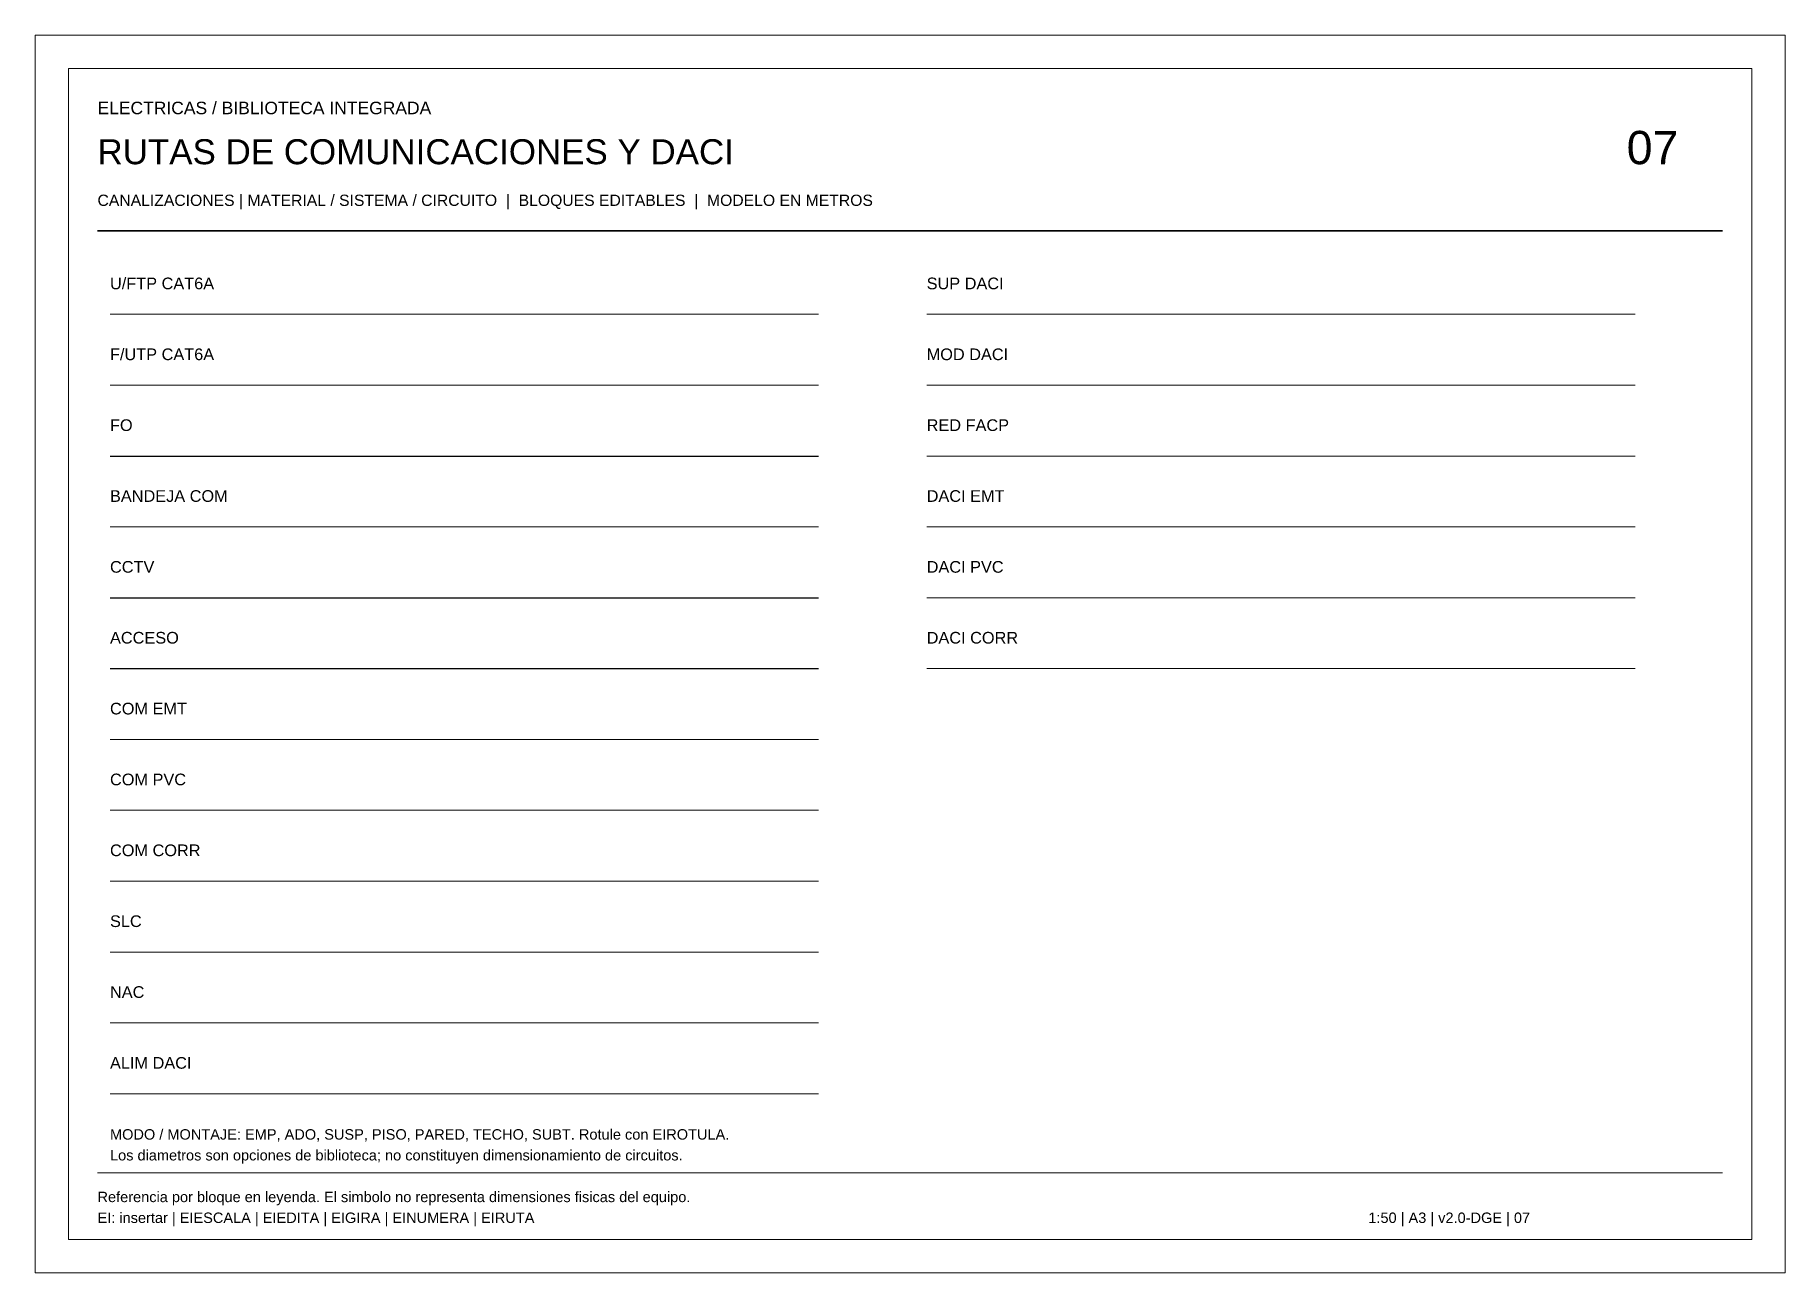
# Paper-space layout '07_CANALIZACIONES' of a CAD drawing. Header units: metres, sheet in millimetres. Extents: x 0 to 420, y 0 to 297.
# The model-space entities are those that its viewports show. They can reach past a viewport. Long polylines and large blocks are cut down to what shows.
import ezdxf

# ---------------------------------------------------------------- set-up
doc = ezdxf.new("R2010")
doc.units = ezdxf.units.M
for name, color, linetype, lineweight in [('DACI-ALIMENTACION', 34, 'Continuous', 18), ('DACI-CANALIZACIONES', 14, 'Continuous', 18), ('DACI-NAC', 214, 'Continuous', 18), ('DACI-SLC', 14, 'Continuous', 18), ('DACI-SUPERVISION', 94, 'Continuous', 18), ('EIC-CATALOGO', 7, 'Continuous', 18), ('EIC-MARCO', 8, 'Continuous', 13), ('IC-ACCESOS', 214, 'Continuous', 25), ('IC-CANALIZACIONES', 144, 'Continuous', 18), ('IC-CCTV', 174, 'Continuous', 25), ('IC-FIBRA', 94, 'Continuous', 25)]:
    doc.layers.add(name, color=color, linetype=linetype, lineweight=lineweight)
doc.layers.add('VIEWPORTS', color=8, linetype='Continuous', lineweight=0, plot=False)
doc.styles.add('EI_TEXTO', font='arial.ttf')
doc.linetypes.add('EIC_ACCESO', pattern='A,0.5,-0.12,["ACCESO",EI_TEXTO,S=0.125,R=0,X=0,Y=-0.0625],-0.85,0.5', length=1.97)
doc.linetypes.add('EIC_ALIM', pattern='A,0.5,-0.12,["ALIM DACI",EI_TEXTO,S=0.125,R=0,X=0,Y=-0.0625],-0.945,0.5', length=2.065)
doc.linetypes.add('EIC_BANDEJA', pattern='A,0.5,-0.12,["BANDEJA COM",EI_TEXTO,S=0.125,R=0,X=0,Y=-0.0625],-1.115,0.5', length=2.235)
doc.linetypes.add('EIC_CAT6A_FUTP', pattern='A,0.5,-0.12,["F/UTP CAT6A",EI_TEXTO,S=0.125,R=0,X=0,Y=-0.0625],-1.115,0.5', length=2.235)
doc.linetypes.add('EIC_CAT6A_UFTP', pattern='A,0.5,-0.12,["U/FTP CAT6A",EI_TEXTO,S=0.125,R=0,X=0,Y=-0.0625],-1.115,0.5', length=2.235)
doc.linetypes.add('EIC_CCTV', pattern='A,0.5,-0.12,["CCTV",EI_TEXTO,S=0.125,R=0,X=0,Y=-0.0625],-0.85,0.5', length=1.97)
doc.linetypes.add('EIC_DACI_CORR', pattern='A,0.5,-0.12,["DACI CORR",EI_TEXTO,S=0.125,R=0,X=0,Y=-0.0625],-0.945,0.5', length=2.065)
doc.linetypes.add('EIC_DACI_EMT', pattern='A,0.5,-0.12,["DACI EMT",EI_TEXTO,S=0.125,R=0,X=0,Y=-0.0625],-0.86,0.5', length=1.98)
doc.linetypes.add('EIC_DACI_PVC', pattern='A,0.5,-0.12,["DACI PVC",EI_TEXTO,S=0.125,R=0,X=0,Y=-0.0625],-0.86,0.5', length=1.98)
doc.linetypes.add('EIC_FIBRA', pattern='A,0.5,-0.12,["FO",EI_TEXTO,S=0.125,R=0,X=0,Y=-0.0625],-0.85,0.5', length=1.97)
doc.linetypes.add('EIC_IC_CORR', pattern='A,0.5,-0.12,["COM CORR",EI_TEXTO,S=0.125,R=0,X=0,Y=-0.0625],-0.86,0.5', length=1.98)
doc.linetypes.add('EIC_IC_EMT', pattern='A,0.5,-0.12,["COM EMT",EI_TEXTO,S=0.125,R=0,X=0,Y=-0.0625],-0.85,0.5', length=1.97)
doc.linetypes.add('EIC_IC_PVC', pattern='A,0.5,-0.12,["COM PVC",EI_TEXTO,S=0.125,R=0,X=0,Y=-0.0625],-0.85,0.5', length=1.97)
doc.linetypes.add('EIC_MODULOS', pattern='A,0.5,-0.12,["MOD DACI",EI_TEXTO,S=0.125,R=0,X=0,Y=-0.0625],-0.86,0.5', length=1.98)
doc.linetypes.add('EIC_NAC', pattern='A,0.5,-0.12,["NAC",EI_TEXTO,S=0.125,R=0,X=0,Y=-0.0625],-0.85,0.5', length=1.97)
doc.linetypes.add('EIC_PANELES', pattern='A,0.5,-0.12,["RED FACP",EI_TEXTO,S=0.125,R=0,X=0,Y=-0.0625],-0.86,0.5', length=1.98)
doc.linetypes.add('EIC_SLC', pattern='A,0.5,-0.12,["SLC",EI_TEXTO,S=0.125,R=0,X=0,Y=-0.0625],-0.85,0.5', length=1.97)
doc.linetypes.add('EIC_SUPERVISION', pattern='A,0.5,-0.12,["SUP DACI",EI_TEXTO,S=0.125,R=0,X=0,Y=-0.0625],-0.86,0.5', length=1.98)

msp = doc.modelspace()

# ---------------------------------------------------------------- linework, layer by layer
at = {"layer": 'DACI-ALIMENTACION', "linetype": 'EIC_ALIM', "flags": 128}
msp.add_lwpolyline([(135.9, -37.85), (144.4, -37.85)], dxfattribs=at)
at = {"layer": 'DACI-CANALIZACIONES', "linetype": 'EIC_MODULOS', "flags": 128}
msp.add_lwpolyline([(145.7, -29.35), (154.2, -29.35)], dxfattribs=at)
at = {"layer": 'DACI-CANALIZACIONES', "linetype": 'EIC_PANELES', "flags": 128}
msp.add_lwpolyline([(145.7, -30.2), (154.2, -30.2)], dxfattribs=at)
at = {"layer": 'DACI-CANALIZACIONES', "linetype": 'EIC_DACI_EMT', "flags": 128}
msp.add_lwpolyline([(145.7, -31.05), (154.2, -31.05)], dxfattribs=at)
at = {"layer": 'DACI-CANALIZACIONES', "linetype": 'EIC_DACI_PVC', "flags": 128}
msp.add_lwpolyline([(145.7, -31.9), (154.2, -31.9)], dxfattribs=at)
at = {"layer": 'DACI-CANALIZACIONES', "linetype": 'EIC_DACI_CORR', "flags": 128}
msp.add_lwpolyline([(145.7, -32.75), (154.2, -32.75)], dxfattribs=at)
at = {"layer": 'DACI-NAC', "linetype": 'EIC_NAC', "flags": 128}
msp.add_lwpolyline([(135.9, -37), (144.4, -37)], dxfattribs=at)
at = {"layer": 'DACI-SLC', "linetype": 'EIC_SLC', "flags": 128}
msp.add_lwpolyline([(135.9, -36.15), (144.4, -36.15)], dxfattribs=at)
at = {"layer": 'DACI-SUPERVISION', "linetype": 'EIC_SUPERVISION', "flags": 128}
msp.add_lwpolyline([(145.7, -28.5), (154.2, -28.5)], dxfattribs=at)
at = {"layer": 'EIC-MARCO', "color": 144, "lineweight": 35}
msp.add_line((135.75, -27.5), (155.25, -27.5), dxfattribs=at)
at = {"layer": 'EIC-MARCO', "color": 8, "lineweight": 13}
msp.add_line((135.75, -38.8), (155.25, -38.8), dxfattribs=at)
at = {"layer": 'EIC-MARCO'}
msp.add_lwpolyline([(135.4, -39.6), (155.6, -39.6), (155.6, -25.55), (135.4, -25.55)], close=True, dxfattribs=at)
at = {"layer": 'IC-ACCESOS', "linetype": 'EIC_ACCESO', "flags": 128}
msp.add_lwpolyline([(135.9, -32.75), (144.4, -32.75)], dxfattribs=at)
at = {"layer": 'IC-CANALIZACIONES', "linetype": 'EIC_CAT6A_UFTP', "flags": 128}
msp.add_lwpolyline([(135.9, -28.5), (144.4, -28.5)], dxfattribs=at)
at = {"layer": 'IC-CANALIZACIONES', "linetype": 'EIC_CAT6A_FUTP', "flags": 128}
msp.add_lwpolyline([(135.9, -29.35), (144.4, -29.35)], dxfattribs=at)
at = {"layer": 'IC-CANALIZACIONES', "linetype": 'EIC_BANDEJA', "flags": 128}
msp.add_lwpolyline([(135.9, -31.05), (144.4, -31.05)], dxfattribs=at)
at = {"layer": 'IC-CANALIZACIONES', "linetype": 'EIC_IC_EMT', "flags": 128}
msp.add_lwpolyline([(135.9, -33.6), (144.4, -33.6)], dxfattribs=at)
at = {"layer": 'IC-CANALIZACIONES', "linetype": 'EIC_IC_PVC', "flags": 128}
msp.add_lwpolyline([(135.9, -34.45), (144.4, -34.45)], dxfattribs=at)
at = {"layer": 'IC-CANALIZACIONES', "linetype": 'EIC_IC_CORR', "flags": 128}
msp.add_lwpolyline([(135.9, -35.3), (144.4, -35.3)], dxfattribs=at)
at = {"layer": 'IC-CCTV', "linetype": 'EIC_CCTV', "flags": 128}
msp.add_lwpolyline([(135.9, -31.9), (144.4, -31.9)], dxfattribs=at)
at = {"layer": 'IC-FIBRA', "linetype": 'EIC_FIBRA', "flags": 128}
msp.add_lwpolyline([(135.9, -30.2), (144.4, -30.2)], dxfattribs=at)

# ---------------------------------------------------------------- texts
at = {"layer": 'EIC-CATALOGO', "color": 144, "style": 'EI_TEXTO'}
for s, height, p in [('ELECTRICAS / BIBLIOTECA INTEGRADA', 0.15, (135.75, -26.1)), ('07', 0.4, (154.1, -26.7))]:
    msp.add_text(s, height=height, dxfattribs=at).set_placement(p)
at = {"layer": 'EIC-CATALOGO', "color": 7, "style": 'EI_TEXTO'}
for s, height, p in [('RUTAS DE COMUNICACIONES Y DACI', 0.3, (135.75, -26.7)), ('CANALIZACIONES | MATERIAL / SISTEMA / CIRCUITO  |  BLOQUES EDITABLES  |  MODELO EN METROS', 0.135, (135.75, -27.2)), ('U/FTP CAT6A', 0.14, (135.9, -28.2)), ('SUP DACI', 0.14, (145.7, -28.2)), ('F/UTP CAT6A', 0.14, (135.9, -29.05)), ('MOD DACI', 0.14, (145.7, -29.05)), ('FO', 0.14, (135.9, -29.9)), ('RED FACP', 0.14, (145.7, -29.9)), ('BANDEJA COM', 0.14, (135.9, -30.75)), ('DACI EMT', 0.14, (145.7, -30.75)), ('CCTV', 0.14, (135.9, -31.6)), ('DACI PVC', 0.14, (145.7, -31.6)), ('ACCESO', 0.14, (135.9, -32.45)), ('DACI CORR', 0.14, (145.7, -32.45)), ('COM EMT', 0.14, (135.9, -33.3)), ('COM PVC', 0.14, (135.9, -34.15)), ('COM CORR', 0.14, (135.9, -35)), ('SLC', 0.14, (135.9, -35.85)), ('NAC', 0.14, (135.9, -36.7)), ('ALIM DACI', 0.14, (135.9, -37.55)), ('MODO / MONTAJE: EMP, ADO, SUSP, PISO, PARED, TECHO, SUBT. Rotule con EIROTULA.', 0.125, (135.9, -38.4)), ('Los diametros son opciones de biblioteca; no constituyen dimensionamiento de circuitos.', 0.125, (135.9, -38.65)), ('Referencia por bloque en leyenda. El simbolo no representa dimensiones fisicas del equipo.', 0.125, (135.75, -39.15)), ('EI: insertar | EIESCALA | EIEDITA | EIGIRA | EINUMERA | EIRUTA', 0.125, (135.75, -39.4)), ('1:50 | A3 | v2.0-DGE | 07', 0.125, (151, -39.4))]:
    msp.add_text(s, height=height, dxfattribs=at).set_placement(p)

psp = doc.layouts.new('07_CANALIZACIONES')

# ---------------------------------------------------------------- viewports
at = {"layer": 'VIEWPORTS'}
psp.add_viewport(center=(210, 148.5), size=(420, 297), view_center_point=(145.5, -32.575), view_height=14.85, dxfattribs=at)

doc.saveas('drawing.dxf')
